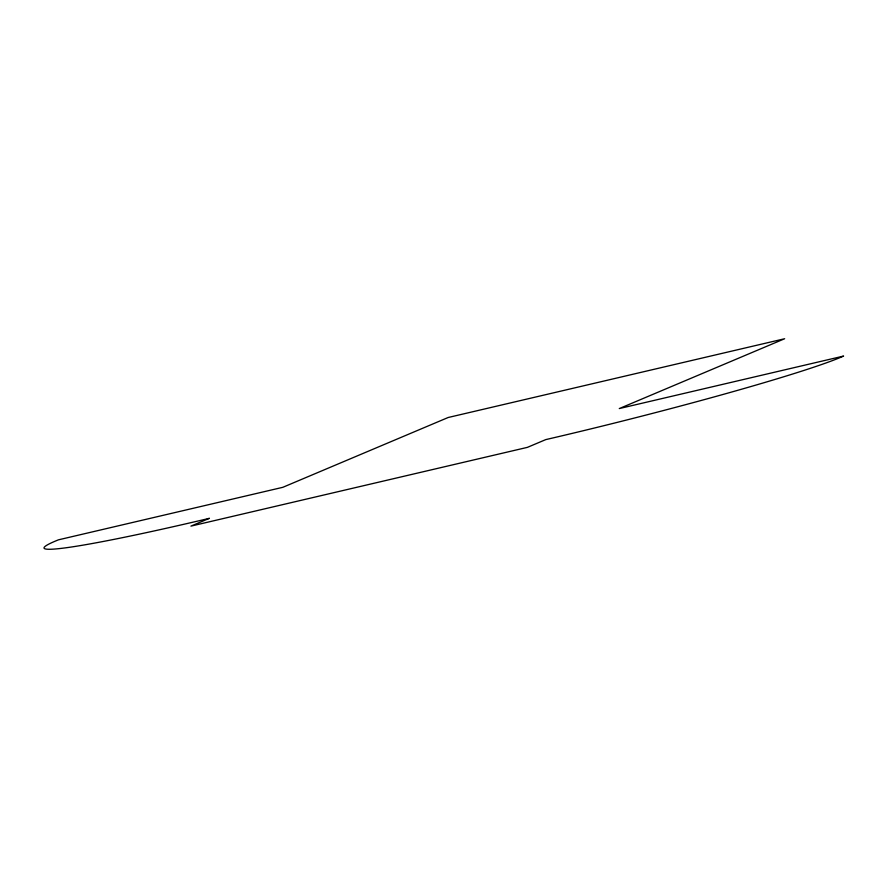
<?xml version="1.0" encoding="UTF-8"?>
<svg xmlns="http://www.w3.org/2000/svg" width="888" height="888" viewBox="0 0 888 888"><rect width="100%" height="100%" fill="white"/><g stroke="black" fill="none" stroke-linecap="round" stroke-linejoin="round"><path stroke-width="1.33" d="M209.291 518.359L190.92 526.118L527.405 447.363L545.776 439.604A233.899 12.243 -14.2 0 0 843.6 356.066L619.28 408.569L784.648 338.739L448.163 417.504L282.795 487.323L58.464 539.826A233.899 12.243 -14.2 0 0 209.291 518.359"/></g></svg>
